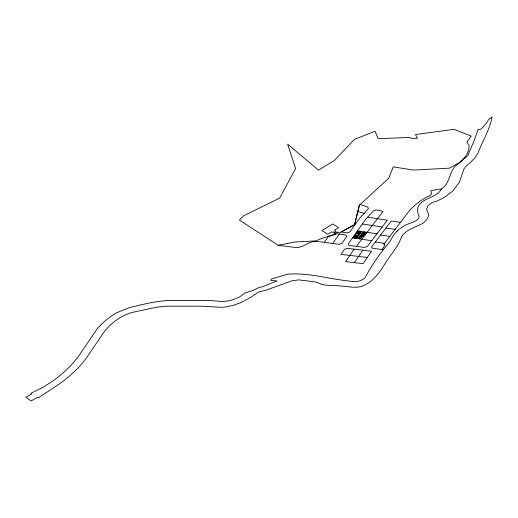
<?xml version="1.0" encoding="UTF-8"?>
<svg xmlns="http://www.w3.org/2000/svg" width="518" height="518" viewBox="0 0 518 518"><rect width="100%" height="100%" fill="white"/><g stroke="black" fill="none" stroke-linecap="round" stroke-linejoin="round"><path stroke-width="0.78" d="M278.172 245.292L294.736 242.016L315.734 240.902L322.481 238.15L335.755 234.168L334.058 233.249L337.749 232.135L340.248 232.504L354.616 224.689L359.369 205.206L360.211 204.435L367.916 207.148L368.337 208.786L359.44 218.564L349.98 231.87L347.28 232.873L341.232 231.973L354.616 224.689L359.369 205.206L388.733 178.257L393.24 166.874L413.558 170.079L449.482 168.156L459.583 162.393L467.812 155.588L473.853 141.382L478.114 129.39L481.06 129.183L486.57 122.902L488.979 119.011L492.048 117.049C489.717 129.694 482.556 140.967 478.056 152.959L474.766 158.243L465.617 166.757L463.966 168.836L459.408 182.219L452.602 191.207L444.476 197.28L437.082 201.062L432.051 202.557L428.108 205.633L426.554 209.162L428.399 213.902L428.367 215.98L427.305 218.829L424.967 221.574A15.818 9.117 -13.5 0 1 422.481 223.42C415.507 227.499 406.423 229.234 401.709 236.467C399.268 243.454 394.956 249.631 390.604 255.426L384.667 264.212C379.066 273.614 371.704 283.275 360.502 286.687C353.833 288.196 347.028 286.189 340.32 286.02C332.783 284.518 324.508 286.817 317.702 282.64A25.414 14.646 -13.5 0 0 314.912 281.883L298.744 279.869L291.912 280.834L264.743 290.624L259.097 291.764L249.954 297.792L240.805 302.648L233.191 305.419L225.175 307.044A47.643 27.46 -13.5 0 1 221.743 307.323L201.677 306.216L169.36 306.164A41.634 23.996 -13.5 0 0 165.974 306.242L156.824 307.142L132.757 312.309C120.914 315.248 110.509 323.381 103.315 333.042L88.546 354.817C80.445 367.094 69.27 377.085 57.252 385.424L38.481 397.733L37.62 397.261L31.138 400.951L25.9 397.241L31.669 393.965L30.724 393.434L43.149 387.257L52.512 381.222A105.452 60.787 -13.5 0 0 57.44 377.557C65.747 371.011 73.446 363.565 79.494 354.856L96.154 330.277C100.913 323.886 107.297 318.92 113.811 314.445A26.327 15.177 -13.5 0 1 116.608 312.781L128.827 307.821A35.243 20.312 -13.5 0 1 132.245 306.928L134.538 306.403C148.944 302.816 163.623 299.631 178.568 300.524L205.814 300.375A56.404 32.511 -13.5 0 1 209.123 300.459L222.5 301.534L228.218 300.913L232.77 299.786L239.646 296.976L244.807 293.058L252.583 290.553L259.142 287.548L263.027 286.545L276.903 280.918L270.778 280.342L271.154 279.098L287.535 274.236C308.689 272.397 329.545 279.202 350.524 281.209C355.562 282.297 361.046 281.404 364.95 277.881C371.846 264.795 380.588 252.616 390.177 241.31C392.89 235.373 396.969 230.031 402.771 226.813C407.077 222.572 423.316 221.995 417.987 213.422C414.413 197.947 436.447 199.378 441.42 189.005C449.728 183.896 449.08 173.18 454.882 166.382C461.965 161.512 469.502 154.558 469.004 145.26L466.796 142.12L471.276 136.104L454.053 129.332L415.501 134.538L417.294 138.215L413.047 138.649L409.045 137.419L378.211 138.701L375.019 131.255L354.467 139.368L334.129 160.709L318.466 170.085L287.6 144.101L295.603 168.628L279.578 198.141L243.829 215.689L239.42 220.046L278.172 245.292L294.891 247.384C303.075 248.782 309.019 240.255 317.197 241.446L339.258 244.315L341.958 243.305L346.762 236.461L345.836 234.978L337.289 233.702L328.58 236.325L324.268 242.366M400.459 222.41L391.271 221.011L371.613 246.859L372.546 248.342L382.109 249.488L385.055 244.969L383.883 244.198L408.825 211.409C414.711 204.714 422.002 198.893 430.244 195.396L431.695 193.68L430.717 190.896L437.373 189.361L441.42 189.005M354.105 249.164L345.655 261.661L363.137 263.656L371.516 251.249L347.215 248.342L344.515 249.359L340.999 254.37L367.32 257.459M362.807 250.213L354.39 262.658M362.309 223.964L366.064 218.913L373.549 210.742L376.359 209.932L383.022 211.402L356.339 246.393L349.184 245.532L348.206 244.075L362.309 223.964L382.161 226.994L387.334 220.195L367.605 217.184M332.66 243.454L339.387 234.019M355.704 235.269L353.723 237.866L356.28 238.254M357.019 233.534L357.679 232.666L360.23 233.055M355.892 237.289L359.926 231.98M357.679 235.567L358.993 233.832M356.203 238.358L360.534 232.647L356.637 232.051M358.955 237.756L362.988 232.44M359.252 238.83L364.523 231.902M365.112 232.763L361.078 238.073L353.768 236.966L357.802 231.656L366.504 233.035M382.161 226.994L367.404 246.413L364.685 247.397L356.339 246.393M383.883 244.198L384.505 243.389L375.317 241.99M396.367 231.792L397.772 230.465M382.109 249.488L383.093 249.598M385.949 228.004L395.15 229.396M363.293 233.514L365.844 233.903M356.572 233.275L362.626 234.188L361.046 236.273L354.992 235.353M356.442 233.443L359.57 233.922M362.632 234.382L365.19 234.771M361.978 235.25L364.53 235.638M355.121 235.178L358.255 235.651M361.318 236.117L363.869 236.506M355.044 236.137L357.595 236.519M354.383 237.004L356.934 237.386M371.723 240.728L352.603 237.801M357.491 230.827L376.994 233.799M380.633 234.997L389.821 236.389M357.821 211.558L364.18 213.286M335.036 232.951L333.404 231.954L332.698 232.381L331.818 231.824L327.829 234.227L321.931 230.575L332.731 223.97L338.636 227.7L334.634 230.121L335.502 230.665L334.809 231.093L336.862 232.401"/></g></svg>
